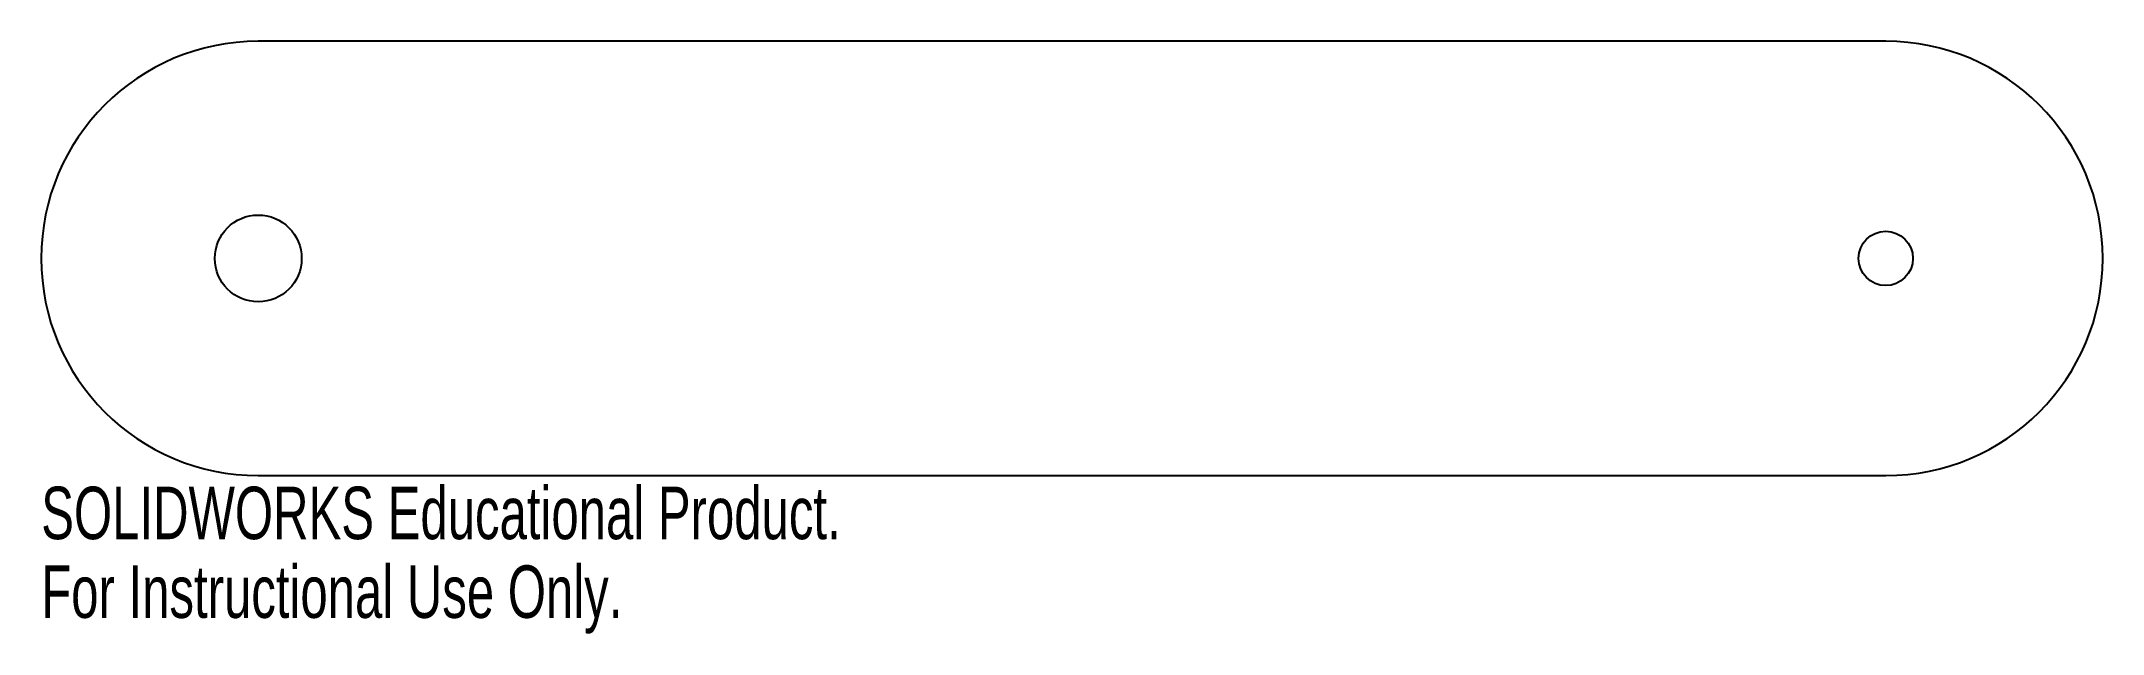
# Model space of a CAD drawing. Header units: millimetres. Extents: x -20 to 170, y -35 to 20.
import ezdxf

# ---------------------------------------------------------------- set-up
doc = ezdxf.new("R2010")
doc.units = ezdxf.units.MM
doc.styles.add('SLDTEXTSTYLE0', font='TXT', dxfattribs={"width": 0.7})

msp = doc.modelspace()

# ---------------------------------------------------------------- linework, layer by layer
at = {"color": 7, "linetype": 'Continuous', "lineweight": 25}
for p, q in [((150, 20), (0, 20)), ((0, -20), (150, -20))]:
    msp.add_line(p, q, dxfattribs=at)
for centre, radius in [((0, 0), 4), ((150, 0), 2.5)]:
    msp.add_circle(centre, radius, dxfattribs=at)
for centre, start, end in [((0, 0), 90, 270), ((150, 0), 270, 90)]:
    msp.add_arc(centre, 20, start, end, dxfattribs=at)

# ---------------------------------------------------------------- texts
at = {"color": 7, "linetype": 'Continuous', "char_height": 4.8336, "attachment_point": 1, "style": 'SLDTEXTSTYLE0'}
for s, insert in [('SOLIDWORKS Educational Product.', (-20, -21.02)), ('For Instructional Use Only.', (-20, -28.27))]:
    msp.add_mtext(s, dxfattribs=dict(at, insert=insert))

doc.saveas('drawing.dxf')
